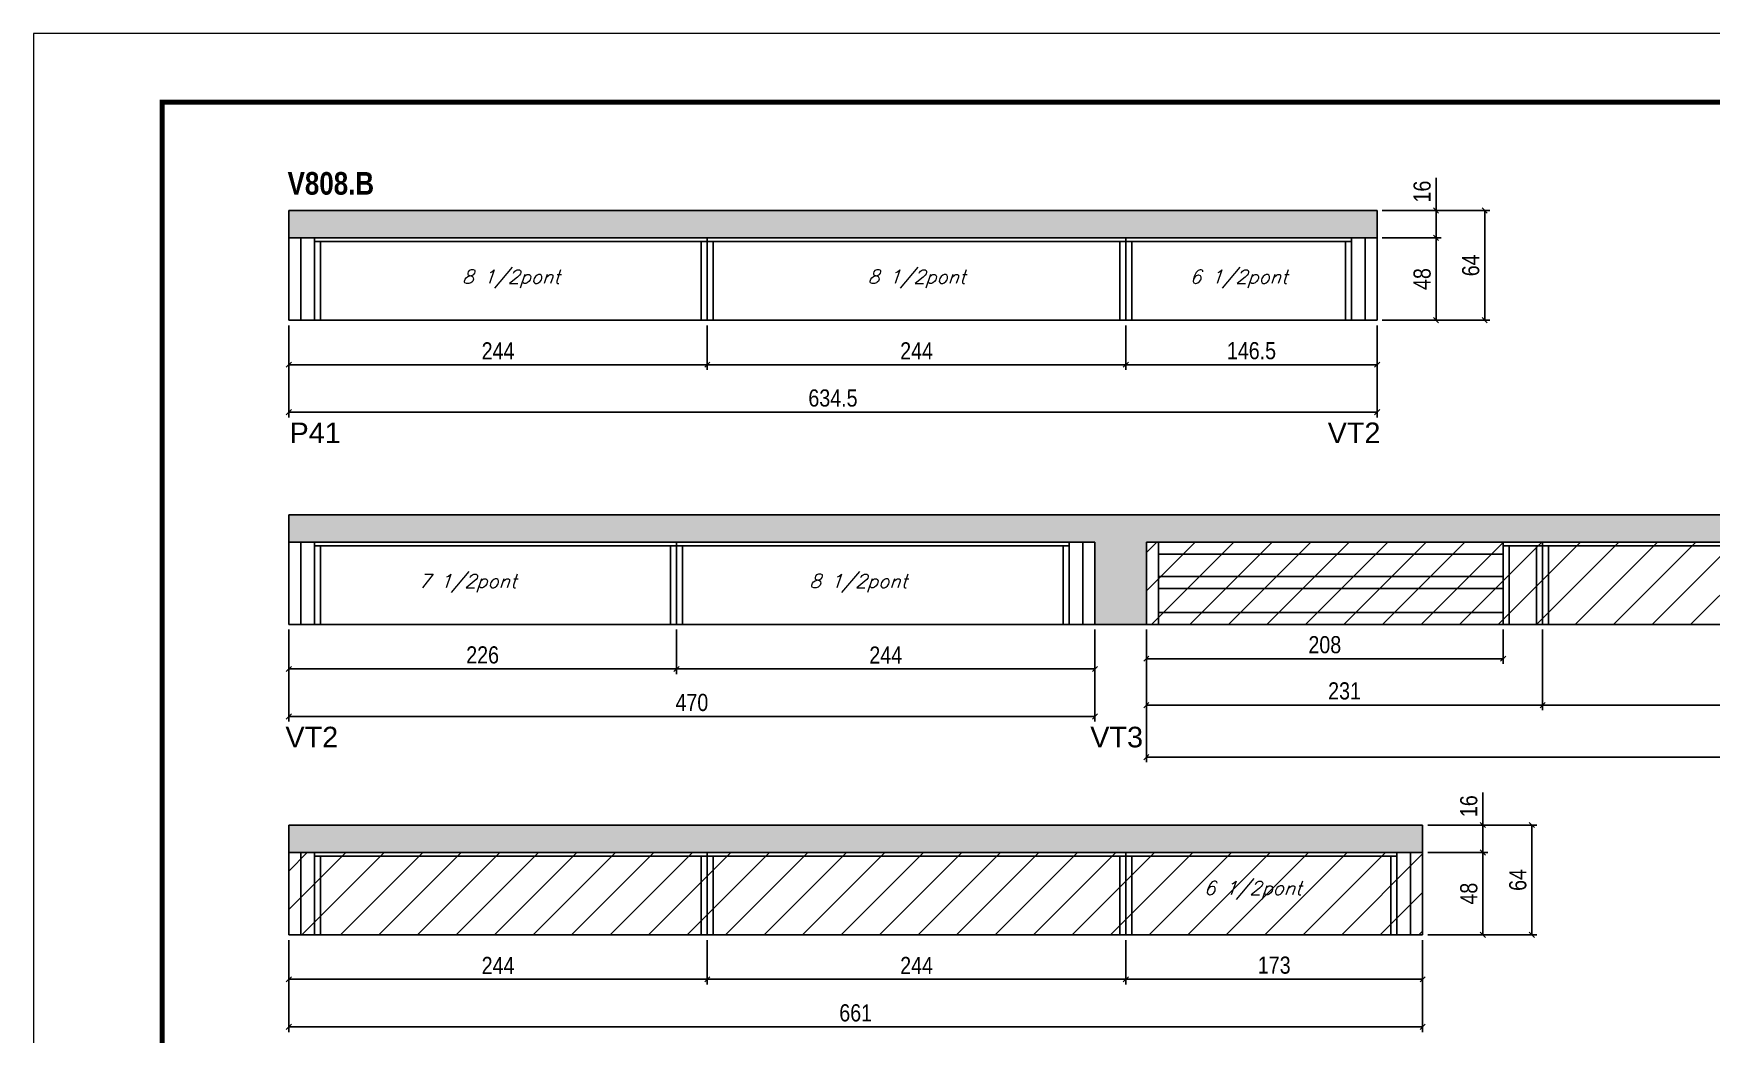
# Model space of a CAD drawing. Extents: x 3309 to 9590, y -2522 to 14608.
# Drawn here: x 3309 to 4288, y 10579 to 11162 of the extents above; entities that cross this region are included whole.
import ezdxf

# ---------------------------------------------------------------- set-up
doc = ezdxf.new("R2010")
doc.units = 0
doc.linetypes.add('DASHED', pattern=[0.75, 0.5, -0.25])
for name, color, linetype in [('5', 5, 'Continuous'), ('COTA', 241, 'Continuous'), ('NOMENCLATURA', 7, 'Continuous'), ('Painéis', 200, 'Continuous'), ('SARR_2.2x7', 40, 'Continuous'), ('SARR_3.5x7', 81, 'Continuous'), ('texto', 7, 'Continuous')]:
    doc.layers.add(name, color=color, linetype=linetype)
for name, color, linetype, lineweight in [('Folhas', 255, 'Continuous', 9), ('Hachura', 251, 'Continuous', 9), ('SARRAFO DE PRESSAO', 251, 'DASHED', 9)]:
    doc.layers.add(name, color=color, linetype=linetype, lineweight=lineweight)
doc.styles.add('COTA TECNICA', font='techl___.ttf', dxfattribs={"height": 10})
doc.styles.add('Romans', font='romans.shx')
doc.styles.get("Standard").update_dxf_attribs({"font": 'arial.ttf'})
doc.styles.add('TECNICA', font='techb___.ttf', dxfattribs={"height": 10})
doc.dimstyles.new('PAINEL', dxfattribs={"dimtxt": 10, "dimasz": 3, "dimexe": 3, "dimexo": 3, "dimgap": 3, "dimtad": 1, "dimdec": 1, "dimzin": 12, "dimdsep": 46, "dimtxsty": 'COTA TECNICA', "dimblk1": 'OBLIQUE', "dimblk2": 'OBLIQUE', "dimsah": 1, "dimcen": 0.9, "dimclrd": 4, "dimclre": 4, "dimclrt": 240, "dimadec": 1, "dimazin": 3, "dimtfac": 1, "dimtdec": 1, "dimtmove": 0, "dimatfit": 3, "dimfxl": 1, "dimtolj": 1, "dimtzin": 12, "dimarcsym": 0})

# ---------------------------------------------------------------- blocks, each defined once
blk = doc.blocks.new('9999999999')
at = {"layer": 'Folhas'}
blk.add_lwpolyline([(98138.98, 34190.21), (99623.98, 34190.21), (99623.98, 35240.21), (98138.98, 35240.21)], close=True, dxfattribs=at)
at = {"layer": 'Folhas', "color": 30, "const_width": 3}
blk.add_lwpolyline([(98213.98, 34230.21), (99583.98, 34230.21), (99583.98, 35200.21), (98213.98, 35200.21)], close=True, dxfattribs=at)
blk = doc.blocks.new('_Oblique')
at = {"color": 0, "linetype": 'ByBlock', "lineweight": -2}
blk.add_line((-0.5, -0.5), (0.5, 0.5), dxfattribs=at)
blk = doc.blocks.new('*D1680')
at = {"layer": 'COTA', "color": 4, "linetype": 'ByBlock', "lineweight": -2, "transparency": 16777216}
for p, q in [((3458.17, 10992.04), (3458.17, 10966.12)), ((3702.17, 10992.04), (3702.17, 10966.12)), ((3702.17, 10969.12), (3458.17, 10969.12))]:
    blk.add_line(p, q, dxfattribs=at)
at = {"layer": 'Defpoints', "color": 0, "linetype": 'ByBlock', "transparency": 16777216}
for p in [(3458.17, 10995.04), (3702.17, 10995.04), (3458.17, 10969.12)]:
    blk.add_point(p, dxfattribs=at)
at = {"layer": 'COTA', "color": 4, "linetype": 'ByBlock', "lineweight": -2, "transparency": 16777216, "xscale": 3, "yscale": 3, "zscale": 3, "rotation": 180}
blk.add_blockref('_Oblique', (3458.17, 10969.12), dxfattribs=at)
at = {"layer": 'COTA', "color": 4, "linetype": 'ByBlock', "lineweight": -2, "transparency": 16777216, "xscale": 3, "yscale": 3, "zscale": 3}
blk.add_blockref('_Oblique', (3702.17, 10969.12), dxfattribs=at)
at = {"layer": 'COTA', "color": 240, "linetype": 'ByBlock', "transparency": 16777216, "insert": (3580.17, 10977.19), "char_height": 10, "attachment_point": 5, "style": 'COTA TECNICA'}
blk.add_mtext('\\A1;244', dxfattribs=at)
blk = doc.blocks.new('*D1685')
at = {"layer": 'COTA', "color": 4, "linetype": 'ByBlock', "lineweight": -2, "transparency": 16777216}
for p, q in [((3458.17, 10992.04), (3458.17, 10938.41)), ((4092.67, 10992.04), (4092.67, 10938.41)), ((4092.67, 10941.41), (3458.17, 10941.41))]:
    blk.add_line(p, q, dxfattribs=at)
at = {"layer": 'Defpoints', "color": 0, "linetype": 'ByBlock', "transparency": 16777216}
for p in [(3458.17, 10995.04), (4092.67, 10995.04), (3458.17, 10941.41)]:
    blk.add_point(p, dxfattribs=at)
at = {"layer": 'COTA', "color": 4, "linetype": 'ByBlock', "lineweight": -2, "transparency": 16777216, "xscale": 3, "yscale": 3, "zscale": 3, "rotation": 180}
blk.add_blockref('_Oblique', (3458.17, 10941.41), dxfattribs=at)
at = {"layer": 'COTA', "color": 4, "linetype": 'ByBlock', "lineweight": -2, "transparency": 16777216, "xscale": 3, "yscale": 3, "zscale": 3}
blk.add_blockref('_Oblique', (4092.67, 10941.41), dxfattribs=at)
at = {"layer": 'COTA', "color": 240, "linetype": 'ByBlock', "transparency": 16777216, "insert": (3775.42, 10949.63), "char_height": 10, "attachment_point": 5, "style": 'COTA TECNICA'}
blk.add_mtext('\\A1;634.5', dxfattribs=at)
blk = doc.blocks.new('*D1681')
at = {"layer": 'COTA', "color": 4, "lineweight": -2, "transparency": 16777216}
for p, q in [((3702.17, 10992.04), (3702.17, 10966.12)), ((3946.17, 10992.04), (3946.17, 10966.12)), ((3702.17, 10969.12), (3946.17, 10969.12))]:
    blk.add_line(p, q, dxfattribs=at)
at = {"layer": 'Defpoints', "color": 0, "transparency": 16777216}
for p in [(3702.17, 10995.04, 0), (3946.17, 10995.04, 0), (3946.17, 10969.12)]:
    blk.add_point(p, dxfattribs=at)
at = {"layer": 'COTA', "color": 4, "lineweight": -2, "transparency": 16777216, "xscale": 3, "yscale": 3, "zscale": 3, "rotation": 180}
blk.add_blockref('_Oblique', (3702.17, 10969.12), dxfattribs=at)
at = {"layer": 'COTA', "color": 4, "lineweight": -2, "transparency": 16777216, "xscale": 3, "yscale": 3, "zscale": 3}
blk.add_blockref('_Oblique', (3946.17, 10969.12), dxfattribs=at)
at = {"layer": 'COTA', "color": 240, "transparency": 16777216, "insert": (3824.17, 10977.19), "char_height": 10, "attachment_point": 5, "style": 'COTA TECNICA'}
blk.add_mtext('\\A1;244', dxfattribs=at)
blk = doc.blocks.new('*D1682')
at = {"layer": 'COTA', "color": 4, "lineweight": -2, "transparency": 16777216}
for p, q in [((4095.67, 11059.04), (4158.39, 11059.04)), ((4155.39, 11059.04), (4155.39, 10995.04)), ((4095.67, 10995.04), (4158.39, 10995.04))]:
    blk.add_line(p, q, dxfattribs=at)
at = {"layer": 'Defpoints', "color": 0, "transparency": 16777216}
for p in [(4092.67, 11059.04, 0), (4092.67, 10995.04, 0), (4155.39, 10995.04)]:
    blk.add_point(p, dxfattribs=at)
at = {"layer": 'COTA', "color": 4, "lineweight": -2, "transparency": 16777216, "xscale": 3, "yscale": 3, "zscale": 3}
for p, rotation in [((4155.39, 11059.04), 90), ((4155.39, 10995.04), 270)]:
    blk.add_blockref('_Oblique', p, dxfattribs=dict(at, rotation=rotation))
at = {"layer": 'COTA', "color": 240, "transparency": 16777216, "insert": (4147.29, 11027.04), "char_height": 10, "attachment_point": 5, "rotation": 90, "style": 'COTA TECNICA'}
blk.add_mtext('\\A1;64', dxfattribs=at)
blk = doc.blocks.new('*D1686')
at = {"layer": 'COTA', "color": 4, "lineweight": -2, "transparency": 16777216}
for p, q in [((3946.17, 10992.04), (3946.17, 10966.12)), ((4092.67, 10992.04), (4092.67, 10966.12)), ((3946.17, 10969.12), (4092.67, 10969.12))]:
    blk.add_line(p, q, dxfattribs=at)
at = {"layer": 'Defpoints', "color": 0, "transparency": 16777216}
for p in [(3946.17, 10995.04, 0), (4092.67, 10995.04, 0), (4092.67, 10969.12)]:
    blk.add_point(p, dxfattribs=at)
at = {"layer": 'COTA', "color": 4, "lineweight": -2, "transparency": 16777216, "xscale": 3, "yscale": 3, "zscale": 3, "rotation": 180}
blk.add_blockref('_Oblique', (3946.17, 10969.12), dxfattribs=at)
at = {"layer": 'COTA', "color": 4, "lineweight": -2, "transparency": 16777216, "xscale": 3, "yscale": 3, "zscale": 3}
blk.add_blockref('_Oblique', (4092.67, 10969.12), dxfattribs=at)
at = {"layer": 'COTA', "color": 240, "transparency": 16777216, "insert": (4019.42, 10977.23), "char_height": 10, "attachment_point": 5, "style": 'COTA TECNICA'}
blk.add_mtext('\\A1;146.5', dxfattribs=at)
blk = doc.blocks.new('*D1687')
at = {"layer": 'COTA', "color": 4, "lineweight": -2, "transparency": 16777216}
for p, q in [((4095.67, 11043.04), (4130.03, 11043.04)), ((4127.03, 11043.04), (4127.03, 10995.04)), ((4095.67, 10995.04), (4130.03, 10995.04))]:
    blk.add_line(p, q, dxfattribs=at)
at = {"layer": 'Defpoints', "color": 0, "transparency": 16777216}
for p in [(4092.67, 11043.04, 0), (4092.67, 10995.04, 0), (4127.03, 10995.04)]:
    blk.add_point(p, dxfattribs=at)
at = {"layer": 'COTA', "color": 4, "lineweight": -2, "transparency": 16777216, "xscale": 3, "yscale": 3, "zscale": 3}
for p, rotation in [((4127.03, 11043.04), 90), ((4127.03, 10995.04), 270)]:
    blk.add_blockref('_Oblique', p, dxfattribs=dict(at, rotation=rotation))
at = {"layer": 'COTA', "color": 240, "transparency": 16777216, "insert": (4118.94, 11019.04), "char_height": 10, "attachment_point": 5, "rotation": 90, "style": 'COTA TECNICA'}
blk.add_mtext('\\A1;48', dxfattribs=at)
blk = doc.blocks.new('*D1688')
at = {"layer": 'COTA', "color": 4, "lineweight": -2, "transparency": 16777216}
for p, q in [((4127.03, 11059.04), (4127.03, 11078.05)), ((4095.67, 11059.04), (4130.03, 11059.04)), ((4127.03, 11043.04), (4127.03, 11059.04)), ((4095.67, 11043.04), (4130.03, 11043.04))]:
    blk.add_line(p, q, dxfattribs=at)
at = {"layer": 'Defpoints', "color": 0, "transparency": 16777216}
for p in [(4092.67, 11059.04, 0), (4127.03, 11059.04), (4092.67, 11043.04, 0)]:
    blk.add_point(p, dxfattribs=at)
at = {"layer": 'COTA', "color": 4, "lineweight": -2, "transparency": 16777216, "xscale": 3, "yscale": 3, "zscale": 3}
for p, rotation in [((4127.03, 11059.04), 90), ((4127.03, 11043.04), 270)]:
    blk.add_blockref('_Oblique', p, dxfattribs=dict(at, rotation=rotation))
at = {"layer": 'COTA', "color": 240, "transparency": 16777216, "insert": (4118.93, 11070.04), "char_height": 10, "attachment_point": 5, "rotation": 90, "style": 'COTA TECNICA'}
blk.add_mtext('\\A1;16', dxfattribs=at)
blk = doc.blocks.new('*D1684')
at = {"layer": 'COTA', "color": 4, "linetype": 'ByBlock', "lineweight": -2, "transparency": 16777216}
for p, q in [((3458.17, 10814.7), (3458.17, 10788.79)), ((3684.17, 10814.7), (3684.17, 10788.79)), ((3684.17, 10791.79), (3458.17, 10791.79))]:
    blk.add_line(p, q, dxfattribs=at)
at = {"layer": 'Defpoints', "color": 0, "linetype": 'ByBlock', "transparency": 16777216}
for p in [(3458.17, 10817.7), (3684.17, 10817.7), (3458.17, 10791.79)]:
    blk.add_point(p, dxfattribs=at)
at = {"layer": 'COTA', "color": 4, "linetype": 'ByBlock', "lineweight": -2, "transparency": 16777216, "xscale": 3, "yscale": 3, "zscale": 3, "rotation": 180}
blk.add_blockref('_Oblique', (3458.17, 10791.79), dxfattribs=at)
at = {"layer": 'COTA', "color": 4, "linetype": 'ByBlock', "lineweight": -2, "transparency": 16777216, "xscale": 3, "yscale": 3, "zscale": 3}
blk.add_blockref('_Oblique', (3684.17, 10791.79), dxfattribs=at)
at = {"layer": 'COTA', "color": 240, "linetype": 'ByBlock', "transparency": 16777216, "insert": (3571.17, 10799.89), "char_height": 10, "attachment_point": 5, "style": 'COTA TECNICA'}
blk.add_mtext('\\A1;226', dxfattribs=at)
blk = doc.blocks.new('*D1689')
at = {"layer": 'COTA', "color": 4, "linetype": 'ByBlock', "lineweight": -2, "transparency": 16777216}
for p, q in [((3458.17, 10814.7), (3458.17, 10761.08)), ((3928.17, 10814.7), (3928.17, 10761.08)), ((3928.17, 10764.08), (3458.17, 10764.08))]:
    blk.add_line(p, q, dxfattribs=at)
at = {"layer": 'Defpoints', "color": 0, "linetype": 'ByBlock', "transparency": 16777216}
for p in [(3458.17, 10817.7), (3928.17, 10817.7), (3458.17, 10764.08)]:
    blk.add_point(p, dxfattribs=at)
at = {"layer": 'COTA', "color": 4, "linetype": 'ByBlock', "lineweight": -2, "transparency": 16777216, "xscale": 3, "yscale": 3, "zscale": 3, "rotation": 180}
blk.add_blockref('_Oblique', (3458.17, 10764.08), dxfattribs=at)
at = {"layer": 'COTA', "color": 4, "linetype": 'ByBlock', "lineweight": -2, "transparency": 16777216, "xscale": 3, "yscale": 3, "zscale": 3}
blk.add_blockref('_Oblique', (3928.17, 10764.08), dxfattribs=at)
at = {"layer": 'COTA', "color": 240, "linetype": 'ByBlock', "transparency": 16777216, "insert": (3693.17, 10772.18), "char_height": 10, "attachment_point": 5, "style": 'COTA TECNICA'}
blk.add_mtext('\\A1;470', dxfattribs=at)
blk = doc.blocks.new('*D1683')
at = {"layer": 'COTA', "color": 4, "lineweight": -2, "transparency": 16777216}
for p, q in [((3684.17, 10814.7), (3684.17, 10788.79)), ((3928.17, 10814.7), (3928.17, 10788.79)), ((3684.17, 10791.79), (3928.17, 10791.79))]:
    blk.add_line(p, q, dxfattribs=at)
at = {"layer": 'Defpoints', "color": 0, "transparency": 16777216}
for p in [(3684.17, 10817.7, 0), (3928.17, 10817.7, 0), (3928.17, 10791.79)]:
    blk.add_point(p, dxfattribs=at)
at = {"layer": 'COTA', "color": 4, "lineweight": -2, "transparency": 16777216, "xscale": 3, "yscale": 3, "zscale": 3, "rotation": 180}
blk.add_blockref('_Oblique', (3684.17, 10791.79), dxfattribs=at)
at = {"layer": 'COTA', "color": 4, "lineweight": -2, "transparency": 16777216, "xscale": 3, "yscale": 3, "zscale": 3}
blk.add_blockref('_Oblique', (3928.17, 10791.79), dxfattribs=at)
at = {"layer": 'COTA', "color": 240, "transparency": 16777216, "insert": (3806.17, 10799.86), "char_height": 10, "attachment_point": 5, "style": 'COTA TECNICA'}
blk.add_mtext('\\A1;244', dxfattribs=at)
blk = doc.blocks.new('*D1692')
at = {"layer": 'COTA', "color": 4, "lineweight": -2, "transparency": 16777216}
for p, q in [((3958.17, 10814.7), (3958.17, 10767.7)), ((4189.17, 10814.7), (4189.17, 10767.7)), ((3958.17, 10770.7), (4189.17, 10770.7))]:
    blk.add_line(p, q, dxfattribs=at)
at = {"layer": 'Defpoints', "color": 0, "transparency": 16777216}
for p in [(3958.17, 10817.7), (4189.17, 10817.7), (4189.17, 10770.7)]:
    blk.add_point(p, dxfattribs=at)
at = {"layer": 'COTA', "color": 4, "lineweight": -2, "transparency": 16777216, "xscale": 3, "yscale": 3, "zscale": 3, "rotation": 180}
blk.add_blockref('_Oblique', (3958.17, 10770.7), dxfattribs=at)
at = {"layer": 'COTA', "color": 4, "lineweight": -2, "transparency": 16777216, "xscale": 3, "yscale": 3, "zscale": 3}
blk.add_blockref('_Oblique', (4189.17, 10770.7), dxfattribs=at)
at = {"layer": 'COTA', "color": 240, "transparency": 16777216, "insert": (4073.67, 10778.92), "char_height": 10, "attachment_point": 5, "style": 'COTA TECNICA'}
blk.add_mtext('\\A1;231', dxfattribs=at)
blk = doc.blocks.new('*D1693')
at = {"layer": 'COTA', "color": 4, "lineweight": -2, "transparency": 16777216}
for p, q in [((4189.17, 10814.7), (4189.17, 10767.7)), ((4433.17, 10814.7), (4433.17, 10767.7)), ((4189.17, 10770.7), (4433.17, 10770.7))]:
    blk.add_line(p, q, dxfattribs=at)
at = {"layer": 'Defpoints', "color": 0, "transparency": 16777216}
for p in [(4189.17, 10817.7), (4433.17, 10817.7), (4433.17, 10770.7)]:
    blk.add_point(p, dxfattribs=at)
at = {"layer": 'COTA', "color": 4, "lineweight": -2, "transparency": 16777216, "xscale": 3, "yscale": 3, "zscale": 3, "rotation": 180}
blk.add_blockref('_Oblique', (4189.17, 10770.7), dxfattribs=at)
at = {"layer": 'COTA', "color": 4, "lineweight": -2, "transparency": 16777216, "xscale": 3, "yscale": 3, "zscale": 3}
blk.add_blockref('_Oblique', (4433.17, 10770.7), dxfattribs=at)
at = {"layer": 'COTA', "color": 240, "transparency": 16777216, "insert": (4311.17, 10778.78), "char_height": 10, "attachment_point": 5, "style": 'COTA TECNICA'}
blk.add_mtext('\\A1;244', dxfattribs=at)
blk = doc.blocks.new('*D1696')
at = {"layer": 'COTA', "color": 4, "lineweight": -2, "transparency": 16777216}
for p, q in [((3958.17, 10814.7), (3958.17, 10794.73)), ((4166.17, 10814.7), (4166.17, 10794.73)), ((3958.17, 10797.73), (4166.17, 10797.73))]:
    blk.add_line(p, q, dxfattribs=at)
at = {"layer": 'Defpoints', "color": 0, "transparency": 16777216}
for p in [(3958.17, 10817.7), (4166.17, 10817.7), (4166.17, 10797.73)]:
    blk.add_point(p, dxfattribs=at)
at = {"layer": 'COTA', "color": 4, "lineweight": -2, "transparency": 16777216, "xscale": 3, "yscale": 3, "zscale": 3, "rotation": 180}
blk.add_blockref('_Oblique', (3958.17, 10797.73), dxfattribs=at)
at = {"layer": 'COTA', "color": 4, "lineweight": -2, "transparency": 16777216, "xscale": 3, "yscale": 3, "zscale": 3}
blk.add_blockref('_Oblique', (4166.17, 10797.73), dxfattribs=at)
at = {"layer": 'COTA', "color": 240, "transparency": 16777216, "insert": (4062.17, 10805.85), "char_height": 10, "attachment_point": 5, "style": 'COTA TECNICA'}
blk.add_mtext('\\A1;208', dxfattribs=at)
blk = doc.blocks.new('*D1691')
at = {"layer": 'COTA', "color": 4, "lineweight": -2, "transparency": 16777216}
for p, q in [((3958.17, 10814.7), (3958.17, 10737.39)), ((4677.17, 10814.7), (4677.17, 10737.39)), ((3958.17, 10740.39), (4677.17, 10740.39))]:
    blk.add_line(p, q, dxfattribs=at)
at = {"layer": 'Defpoints', "color": 0, "transparency": 16777216}
for p in [(3958.17, 10817.7), (4677.17, 10817.7), (4677.17, 10740.39)]:
    blk.add_point(p, dxfattribs=at)
at = {"layer": 'COTA', "color": 4, "lineweight": -2, "transparency": 16777216, "xscale": 3, "yscale": 3, "zscale": 3, "rotation": 180}
blk.add_blockref('_Oblique', (3958.17, 10740.39), dxfattribs=at)
at = {"layer": 'COTA', "color": 4, "lineweight": -2, "transparency": 16777216, "xscale": 3, "yscale": 3, "zscale": 3}
blk.add_blockref('_Oblique', (4677.17, 10740.39), dxfattribs=at)
at = {"layer": 'COTA', "color": 240, "transparency": 16777216, "insert": (4317.67, 10748.49), "char_height": 10, "attachment_point": 5, "style": 'COTA TECNICA'}
blk.add_mtext('\\A1;719', dxfattribs=at)
blk = doc.blocks.new('*D1697')
at = {"layer": 'COTA', "color": 4, "linetype": 'ByBlock', "lineweight": -2, "transparency": 16777216}
for p, q in [((3702.17, 10633.77), (3702.17, 10607.85)), ((3946.17, 10633.77), (3946.17, 10607.85)), ((3946.17, 10610.85), (3702.17, 10610.85))]:
    blk.add_line(p, q, dxfattribs=at)
at = {"layer": 'Defpoints', "color": 0, "linetype": 'ByBlock', "transparency": 16777216}
for p in [(3702.17, 10636.77), (3946.17, 10636.77), (3702.17, 10610.85)]:
    blk.add_point(p, dxfattribs=at)
at = {"layer": 'COTA', "color": 4, "linetype": 'ByBlock', "lineweight": -2, "transparency": 16777216, "xscale": 3, "yscale": 3, "zscale": 3, "rotation": 180}
blk.add_blockref('_Oblique', (3702.17, 10610.85), dxfattribs=at)
at = {"layer": 'COTA', "color": 4, "linetype": 'ByBlock', "lineweight": -2, "transparency": 16777216, "xscale": 3, "yscale": 3, "zscale": 3}
blk.add_blockref('_Oblique', (3946.17, 10610.85), dxfattribs=at)
at = {"layer": 'COTA', "color": 240, "linetype": 'ByBlock', "transparency": 16777216, "insert": (3824.17, 10618.93), "char_height": 10, "attachment_point": 5, "style": 'COTA TECNICA'}
blk.add_mtext('\\A1;244', dxfattribs=at)
blk = doc.blocks.new('*D1698')
at = {"layer": 'COTA', "color": 4, "linetype": 'ByBlock', "lineweight": -2, "transparency": 16777216}
for p, q in [((3458.17, 10633.77), (3458.17, 10607.85)), ((3702.17, 10633.77), (3702.17, 10607.85)), ((3702.17, 10610.85), (3458.17, 10610.85))]:
    blk.add_line(p, q, dxfattribs=at)
at = {"layer": 'Defpoints', "color": 0, "linetype": 'ByBlock', "transparency": 16777216}
for p in [(3458.17, 10636.77), (3702.17, 10636.77), (3458.17, 10610.85)]:
    blk.add_point(p, dxfattribs=at)
at = {"layer": 'COTA', "color": 4, "linetype": 'ByBlock', "lineweight": -2, "transparency": 16777216, "xscale": 3, "yscale": 3, "zscale": 3, "rotation": 180}
blk.add_blockref('_Oblique', (3458.17, 10610.85), dxfattribs=at)
at = {"layer": 'COTA', "color": 4, "linetype": 'ByBlock', "lineweight": -2, "transparency": 16777216, "xscale": 3, "yscale": 3, "zscale": 3}
blk.add_blockref('_Oblique', (3702.17, 10610.85), dxfattribs=at)
at = {"layer": 'COTA', "color": 240, "linetype": 'ByBlock', "transparency": 16777216, "insert": (3580.17, 10618.93), "char_height": 10, "attachment_point": 5, "style": 'COTA TECNICA'}
blk.add_mtext('\\A1;244', dxfattribs=at)
blk = doc.blocks.new('*D1703')
at = {"layer": 'COTA', "color": 4, "linetype": 'ByBlock', "lineweight": -2, "transparency": 16777216}
for p, q in [((3458.17, 10633.77), (3458.17, 10580.14)), ((4119.17, 10633.77), (4119.17, 10580.14)), ((4119.17, 10583.14), (3458.17, 10583.14))]:
    blk.add_line(p, q, dxfattribs=at)
at = {"layer": 'Defpoints', "color": 0, "linetype": 'ByBlock', "transparency": 16777216}
for p in [(3458.17, 10636.77), (4119.17, 10636.77), (3458.17, 10583.14)]:
    blk.add_point(p, dxfattribs=at)
at = {"layer": 'COTA', "color": 4, "linetype": 'ByBlock', "lineweight": -2, "transparency": 16777216, "xscale": 3, "yscale": 3, "zscale": 3, "rotation": 180}
blk.add_blockref('_Oblique', (3458.17, 10583.14), dxfattribs=at)
at = {"layer": 'COTA', "color": 4, "linetype": 'ByBlock', "lineweight": -2, "transparency": 16777216, "xscale": 3, "yscale": 3, "zscale": 3}
blk.add_blockref('_Oblique', (4119.17, 10583.14), dxfattribs=at)
at = {"layer": 'COTA', "color": 240, "linetype": 'ByBlock', "transparency": 16777216, "insert": (3788.67, 10591.25), "char_height": 10, "attachment_point": 5, "style": 'COTA TECNICA'}
blk.add_mtext('\\A1;661', dxfattribs=at)
blk = doc.blocks.new('*D1704')
at = {"layer": 'COTA', "color": 4, "lineweight": -2, "transparency": 16777216}
for p, q in [((3946.17, 10633.77), (3946.17, 10607.85)), ((4119.17, 10633.77), (4119.17, 10607.85)), ((3946.17, 10610.85), (4119.17, 10610.85))]:
    blk.add_line(p, q, dxfattribs=at)
at = {"layer": 'Defpoints', "color": 0, "transparency": 16777216}
for p in [(3946.17, 10636.77, 0), (4119.17, 10636.77, 0), (4119.17, 10610.85)]:
    blk.add_point(p, dxfattribs=at)
at = {"layer": 'COTA', "color": 4, "lineweight": -2, "transparency": 16777216, "xscale": 3, "yscale": 3, "zscale": 3, "rotation": 180}
blk.add_blockref('_Oblique', (3946.17, 10610.85), dxfattribs=at)
at = {"layer": 'COTA', "color": 4, "lineweight": -2, "transparency": 16777216, "xscale": 3, "yscale": 3, "zscale": 3}
blk.add_blockref('_Oblique', (4119.17, 10610.85), dxfattribs=at)
at = {"layer": 'COTA', "color": 240, "transparency": 16777216, "insert": (4032.67, 10619.07), "char_height": 10, "attachment_point": 5, "style": 'COTA TECNICA'}
blk.add_mtext('\\A1;173', dxfattribs=at)
blk = doc.blocks.new('*D1699')
at = {"layer": 'COTA', "color": 4, "lineweight": -2, "transparency": 16777216}
for p, q in [((4122.17, 10684.77), (4157.26, 10684.77)), ((4154.26, 10684.77), (4154.26, 10636.77)), ((4122.17, 10636.77), (4157.26, 10636.77))]:
    blk.add_line(p, q, dxfattribs=at)
at = {"layer": 'Defpoints', "color": 0, "transparency": 16777216}
for p in [(4119.17, 10684.77, 0), (4119.17, 10636.77, 0), (4154.26, 10636.77)]:
    blk.add_point(p, dxfattribs=at)
at = {"layer": 'COTA', "color": 4, "lineweight": -2, "transparency": 16777216, "xscale": 3, "yscale": 3, "zscale": 3}
for p, rotation in [((4154.26, 10684.77), 90), ((4154.26, 10636.77), 270)]:
    blk.add_blockref('_Oblique', p, dxfattribs=dict(at, rotation=rotation))
at = {"layer": 'COTA', "color": 240, "transparency": 16777216, "insert": (4146.16, 10660.77), "char_height": 10, "attachment_point": 5, "rotation": 90, "style": 'COTA TECNICA'}
blk.add_mtext('\\A1;48', dxfattribs=at)
blk = doc.blocks.new('*D1700')
at = {"layer": 'COTA', "color": 4, "lineweight": -2, "transparency": 16777216}
for p, q in [((4154.26, 10700.77), (4154.26, 10719.78)), ((4122.17, 10700.77), (4157.26, 10700.77)), ((4154.26, 10684.77), (4154.26, 10700.77)), ((4122.17, 10684.77), (4157.26, 10684.77))]:
    blk.add_line(p, q, dxfattribs=at)
at = {"layer": 'Defpoints', "color": 0, "transparency": 16777216}
for p in [(4119.17, 10700.77, 0), (4154.26, 10700.77), (4119.17, 10684.77, 0)]:
    blk.add_point(p, dxfattribs=at)
at = {"layer": 'COTA', "color": 4, "lineweight": -2, "transparency": 16777216, "xscale": 3, "yscale": 3, "zscale": 3}
for p, rotation in [((4154.26, 10700.77), 90), ((4154.26, 10684.77), 270)]:
    blk.add_blockref('_Oblique', p, dxfattribs=dict(at, rotation=rotation))
at = {"layer": 'COTA', "color": 240, "transparency": 16777216, "insert": (4146.15, 10711.78), "char_height": 10, "attachment_point": 5, "rotation": 90, "style": 'COTA TECNICA'}
blk.add_mtext('\\A1;16', dxfattribs=at)
blk = doc.blocks.new('*D1701')
at = {"layer": 'COTA', "color": 4, "lineweight": -2, "transparency": 16777216}
for p, q in [((4122.17, 10700.77), (4185.84, 10700.77)), ((4182.84, 10636.77), (4182.84, 10700.77)), ((4122.17, 10636.77), (4185.84, 10636.77))]:
    blk.add_line(p, q, dxfattribs=at)
at = {"layer": 'Defpoints', "color": 0, "transparency": 16777216}
for p in [(4119.17, 10700.77, 0), (4182.84, 10700.77), (4119.17, 10636.77, 0)]:
    blk.add_point(p, dxfattribs=at)
at = {"layer": 'COTA', "color": 4, "lineweight": -2, "transparency": 16777216, "xscale": 3, "yscale": 3, "zscale": 3}
for p, rotation in [((4182.84, 10700.77), 90), ((4182.84, 10636.77), 270)]:
    blk.add_blockref('_Oblique', p, dxfattribs=dict(at, rotation=rotation))
at = {"layer": 'COTA', "color": 240, "transparency": 16777216, "insert": (4174.74, 10668.77), "char_height": 10, "attachment_point": 5, "rotation": 90, "style": 'COTA TECNICA'}
blk.add_mtext('\\A1;64', dxfattribs=at)

msp = doc.modelspace()

# ---------------------------------------------------------------- hatches: boundary and pattern name
at = {"layer": 'COTA'}
h = msp.add_hatch(dxfattribs=at)
h.set_pattern_fill('AR-CONC', color=256, scale=0.03)
h.set_pattern_definition([(50, (-3468.5676, -2220.9703), (5.4655401, -0.4781726), [0.5715, -6.2865]), (355, (-3468.5676, -2220.9703), (-1.0573026, 5.7317054), [0.4572, -5.0292175]), (100.451445, (-3468.112, -2221.01), (4.4082374, 5.2535326), [0.4857003, -5.3427073]), (46.1842, (-3468.5676, -2219.446), (8.1323712, -1.2612698), [0.85725, -9.42975]), (96.63556, (-3467.89, -2219.5514), (7.122124, 7.4227837), [0.7285507, -8.0140682]), (351.18415, (-3468.568, -2219.446), (7.122124, 7.4227837), [0.685799, -7.543792]), (21, (-3467.8056, -2219.8273), (4.5484317, -3.067956), [0.5715, -6.2865]), (326, (-3467.8056, -2219.8273), (1.8540609, 5.525639), [0.4572, -5.0292]), (71.451445, (-3467.4266, -2220.083), (6.4024926, 2.457683), [0.4857003, -5.3426981]), (37.5, (-3468.5676, -2220.9703), (0.0926581, 2.53665117), [0, -4.96824, 0, -5.1054, 0, -5.04825]), (7.5, (-3468.5676, -2220.9703), (2.00458988, 3.00541724), [0, -2.91084, 0, -4.85394, 0, -1.92405]), (327.5, (-3470.2669, -2220.9703), (4.06771786, -0.17186232), [0, -1.905, 0, -5.9436, 0, -7.8867]), (317.5, (-3471.029, -2220.9703), (4.44387544, 0.7627947), [0, -2.4765, 0, -3.94716, 0, -5.6007])])
h.paths.add_polyline_path([(4092.67, 11043.04), (4092.67, 11059.04), (3458.17, 11059.04), (3458.17, 11043.04)])
h = msp.add_hatch(dxfattribs=at)
h.set_pattern_fill('AR-CONC', color=256, scale=0.03)
h.set_pattern_definition([(50, (9.841, 0), (5.46554, -0.4781726), [0.5715, -6.2865]), (355, (9.841, 0), (-1.0573026, 5.7317054), [0.4572, -5.0292175]), (100.451445, (10.2964, -0.04), (4.4082374, 5.2535326), [0.4857003, -5.3427073]), (46.1842, (9.841, 1.524), (8.1323712, -1.26127), [0.85725, -9.42975]), (96.63556, (10.519, 1.419), (7.122124, 7.422784), [0.7285507, -8.014068]), (351.18415, (9.841, 1.524), (7.122124, 7.422784), [0.685799, -7.543792]), (21, (10.603, 1.143), (4.5484317, -3.067956), [0.5715, -6.2865]), (326, (10.603, 1.143), (1.8540609, 5.525639), [0.4572, -5.0292]), (71.451445, (10.982, 0.8873), (6.4024926, 2.457683), [0.4857003, -5.342698]), (37.5, (9.841, 0), (0.0926581, 2.53665117), [0, -4.96824, 0, -5.1054, 0, -5.04825]), (7.5, (9.841, 0), (2.0045899, 3.00541724), [0, -2.91084, 0, -4.85394, 0, -1.92405]), (327.5, (8.1417, 0), (4.06771786, -0.17186232), [0, -1.905, 0, -5.9436, 0, -7.8867]), (317.5, (7.3797, 0), (4.4438754, 0.7627947), [0, -2.4765, 0, -3.94716, 0, -5.6007])])
h.paths.add_polyline_path([(3928.17, 10817.7), (3958.17, 10817.7), (3958.17, 10865.7), (4677.17, 10865.7), (4677.17, 10881.7), (3458.17, 10881.7), (3458.17, 10865.7), (3928.17, 10865.7)])
h = msp.add_hatch(dxfattribs=at)
h.set_pattern_fill('AR-CONC', color=256, scale=0.03)
h.set_pattern_definition([(50, (-3522.789, -2509.6544), (5.4655401, -0.4781726), [0.5715, -6.2865]), (355, (-3522.789, -2509.6544), (-1.0573026, 5.7317054), [0.4572, -5.0292175]), (100.451445, (-3522.3334, -2509.694), (4.4082374, 5.2535326), [0.4857003, -5.3427073]), (46.1842, (-3522.789, -2508.1304), (8.1323712, -1.2612698), [0.85725, -9.42975]), (96.63556, (-3522.111, -2508.2355), (7.122124, 7.4227837), [0.7285507, -8.0140682]), (351.18415, (-3522.789, -2508.13), (7.122124, 7.4227837), [0.685799, -7.543792]), (21, (-3522.027, -2508.5114), (4.5484317, -3.067956), [0.5715, -6.2865]), (326, (-3522.027, -2508.5114), (1.8540609, 5.525639), [0.4572, -5.0292]), (71.451445, (-3521.648, -2508.767), (6.4024926, 2.457683), [0.4857003, -5.3426981]), (37.5, (-3522.7888, -2509.6544), (0.0926581, 2.53665117), [0, -4.96824, 0, -5.1054, 0, -5.04825]), (7.5, (-3522.7888, -2509.6544), (2.00458988, 3.00541724), [0, -2.91084, 0, -4.85394, 0, -1.92405]), (327.5, (-3524.488, -2509.6544), (4.06771786, -0.17186232), [0, -1.905, 0, -5.9436, 0, -7.8867]), (317.5, (-3525.25, -2509.6544), (4.4438754, 0.7627947), [0, -2.4765, 0, -3.94716, 0, -5.6007])])
h.paths.add_polyline_path([(3458.17, 10700.77), (3458.17, 10684.77), (4119.17, 10684.77), (4119.17, 10700.77)])
at = {"layer": 'Hachura', "linetype": 'ByBlock'}
h = msp.add_hatch(dxfattribs=at)
h.set_pattern_fill('ANSI31', color=256, scale=5)
h.set_pattern_definition([(45, (-9.159, 0), (-11.22532, 11.22532), [])])
h.paths.add_polyline_path([(3958.17, 10865.7), (3958.17, 10817.7), (4189.17, 10817.7), (4189.17, 10865.7)])
h.paths.add_polyline_path([(4433.17, 10817.7), (4433.17, 10865.7), (4189.17, 10865.7), (4189.17, 10817.7)])
h.paths.add_polyline_path([(4677.17, 10817.7), (4677.17, 10865.7), (4433.17, 10865.7), (4433.17, 10817.7)])
h.paths.add_polyline_path([(3946.17, 10684.77), (3946.17, 10636.77), (4119.17, 10636.77), (4119.17, 10684.77)])
h.paths.add_polyline_path([(3702.17, 10684.77), (3702.17, 10636.77), (3946.17, 10636.77), (3946.17, 10684.77)])
h.paths.add_polyline_path([(3702.17, 10636.77), (3702.17, 10684.77), (3458.17, 10684.77), (3458.17, 10636.77)])
h.paths.add_polyline_path([(3541.17, 10460.93), (3541.17, 10508.93), (3458.17, 10508.93), (3458.17, 10460.93)])
h.paths.add_polyline_path([(3785.17, 10460.93), (3785.17, 10508.93), (3541.17, 10508.93), (3541.17, 10460.93)])
h.paths.add_polyline_path([(4029.17, 10460.93), (4029.17, 10508.93), (3785.17, 10508.93), (3785.17, 10460.93)])
h.paths.add_polyline_path([(4029.17, 10508.93), (4029.17, 10460.93), (4273.17, 10460.93), (4273.17, 10508.93)])

# ---------------------------------------------------------------- linework, layer by layer
at = {"layer": 'COTA'}
for p, q in [((3458.17, 11043.04, 0), (3458.17, 11059.04, 0)), ((3458.17, 11059.04, 0), (4092.67, 11059.04, 0)), ((4092.67, 11043.04, 0), (4092.67, 11059.04, 0)), ((3458.17, 10865.7, 0), (3458.17, 10881.7, 0)), ((3458.17, 10881.7, 0), (4677.17, 10881.7, 0)), ((3928.17, 10817.7, 0), (3958.17, 10817.7, 0)), ((3458.17, 10684.77, 0), (3458.17, 10700.77, 0)), ((3458.17, 10700.77, 0), (4119.17, 10700.77, 0)), ((4119.17, 10700.77, 0), (4119.17, 10684.77, 0))]:
    msp.add_line(p, q, dxfattribs=at)
at = {"layer": 'Painéis', "linetype": 'ByBlock'}
for p, q in [((4092.67, 11043.04, 0), (3458.17, 11043.04, 0)), ((3458.17, 10995.04, 0), (3458.17, 11043.04, 0)), ((3702.17, 10995.04, 0), (3702.17, 11043.04, 0)), ((3946.17, 10995.04, 0), (3946.17, 11043.04, 0)), ((4092.67, 10995.04, 0), (4092.67, 11043.04, 0)), ((4092.67, 10995.04, 0), (3458.17, 10995.04, 0)), ((3928.17, 10865.7, 0), (3458.17, 10865.7, 0)), ((3458.17, 10817.7, 0), (3458.17, 10865.7, 0)), ((3684.17, 10817.7, 0), (3684.17, 10865.7, 0)), ((3928.17, 10817.7, 0), (3928.17, 10865.7, 0)), ((4677.17, 10865.7, 0), (3958.17, 10865.7, 0)), ((3958.17, 10817.7, 0), (3958.17, 10865.7, 0)), ((4189.17, 10817.7, 0), (4189.17, 10865.7, 0)), ((3928.17, 10817.7, 0), (3458.17, 10817.7, 0)), ((3958.17, 10817.7, 0), (4677.17, 10817.7, 0)), ((4119.17, 10684.77, 0), (3458.17, 10684.77, 0)), ((3458.17, 10636.77, 0), (3458.17, 10684.77, 0)), ((3702.17, 10636.77, 0), (3702.17, 10684.77, 0)), ((3946.17, 10636.77, 0), (3946.17, 10684.77, 0)), ((4119.17, 10636.77, 0), (4119.17, 10684.77, 0)), ((4119.17, 10636.77, 0), (3458.17, 10636.77, 0))]:
    msp.add_line(p, q, dxfattribs=at)
at = {"layer": 'SARR_2.2x7', "linetype": 'Continuous'}
for p, q in [((3465.17, 10995.04, 0), (3465.17, 11043.04, 0)), ((3702.17, 11040.84, 0), (3473.17, 11040.84, 0)), ((3946.17, 11040.84, 0), (3702.17, 11040.84, 0)), ((4077.67, 11040.84, 0), (3946.17, 11040.84, 0)), ((4085.67, 10995.04, 0), (4085.67, 11043.04, 0)), ((3465.17, 10817.7, 0), (3465.17, 10865.7, 0)), ((3684.17, 10863.5, 0), (3473.17, 10863.5, 0)), ((3913.17, 10863.5, 0), (3684.17, 10863.5, 0)), ((3921.17, 10817.7, 0), (3921.17, 10865.7, 0)), ((3965.17, 10817.7, 0), (3965.17, 10865.7, 0)), ((4166.17, 10858.7, 0), (3965.17, 10858.7, 0)), ((4166.17, 10863.5, 0), (4189.17, 10863.5, 0)), ((4433.17, 10863.5, 0), (4189.17, 10863.5, 0)), ((4166.17, 10845.68, 0), (3965.17, 10845.68, 0)), ((4166.17, 10838.68, 0), (3965.17, 10838.68, 0)), ((4166.17, 10824.7, 0), (3965.17, 10824.7, 0)), ((3465.17, 10636.77, 0), (3465.17, 10684.77, 0)), ((3702.17, 10682.57, 0), (3473.17, 10682.57, 0)), ((3946.17, 10682.57, 0), (3702.17, 10682.57, 0)), ((4104.17, 10682.57, 0), (3946.17, 10682.57, 0)), ((4112.17, 10636.77, 0), (4112.17, 10684.77, 0))]:
    msp.add_line(p, q, dxfattribs=at)
at = {"layer": 'SARR_3.5x7'}
for p, q in [((3473.17, 11043.04, 0), (3473.17, 10995.04, 0)), ((3476.67, 11040.84, 0), (3476.67, 10995.04, 0)), ((3698.67, 11040.84, 0), (3698.67, 10995.04, 0)), ((3705.67, 11040.84, 0), (3705.67, 10995.04, 0)), ((3942.67, 11040.84, 0), (3942.67, 10995.04, 0)), ((3949.67, 11040.84, 0), (3949.67, 10995.04, 0)), ((4074.17, 11040.84, 0), (4074.17, 10995.04, 0)), ((4077.67, 11043.04, 0), (4077.67, 10995.04, 0)), ((3473.17, 10865.7, 0), (3473.17, 10817.7, 0)), ((3476.67, 10863.5, 0), (3476.67, 10817.7, 0)), ((3680.67, 10863.5, 0), (3680.67, 10817.7, 0)), ((3687.67, 10863.5, 0), (3687.67, 10817.7, 0)), ((3909.67, 10863.5, 0), (3909.67, 10817.7, 0)), ((3913.17, 10865.7, 0), (3913.17, 10817.7, 0)), ((4166.17, 10817.7, 0), (4166.17, 10865.7, 0)), ((4169.67, 10863.5, 0), (4169.67, 10817.7, 0)), ((4185.67, 10863.5, 0), (4185.67, 10817.7, 0)), ((4192.67, 10863.5, 0), (4192.67, 10817.7, 0)), ((3473.17, 10684.77, 0), (3473.17, 10636.77, 0)), ((3476.67, 10682.57, 0), (3476.67, 10636.77, 0)), ((3698.67, 10682.57, 0), (3698.67, 10636.77, 0)), ((3705.67, 10682.57, 0), (3705.67, 10636.77, 0)), ((3942.67, 10682.57, 0), (3942.67, 10636.77, 0)), ((3949.67, 10682.57, 0), (3949.67, 10636.77, 0)), ((4100.67, 10682.57, 0), (4100.67, 10636.77, 0)), ((4104.17, 10684.77, 0), (4104.17, 10636.77, 0))]:
    msp.add_line(p, q, dxfattribs=at)

# ---------------------------------------------------------------- block references
at = {"layer": 'SARRAFO DE PRESSAO', "color": 6, "linetype": 'ByBlock'}
msp.add_blockref('9999999999', (-94829.61, -24078.07), dxfattribs=at)

# ---------------------------------------------------------------- texts
at = {"layer": '5', "linetype": 'Continuous'}
for s, p in [('P41', (3458.62, 10923.4, 0)), ('VT2', (4063.85, 10923.4, 0)), ('VT2', (3456.22, 10746.07, 0)), ('VT3', (3925.45, 10746.07, 0))]:
    msp.add_text(s, height=12, rotation=0.00004, dxfattribs=at).set_placement(p)
at = {"layer": 'NOMENCLATURA', "style": 'TECNICA'}
msp.add_text('V808.B', height=13.2, dxfattribs=at).set_placement((3457.46, 11068.22, 0))
at = {"layer": 'texto', "color": 2, "char_height": 8, "attachment_point": 5, "style": 'Romans'}
for s, insert in [('{\\Q19;\\C256;8 1/2pont}', (3587.67, 11019.04, 0)), ('{\\Q19;\\C256;8 1/2pont}', (3824.17, 11019.04, 0)), ('{\\Q19;\\C256;6 1/2pont}', (4011.92, 11019.04, 0)), ('{\\Q19;\\C256;7 1/2pont}', (3562.4, 10841.7, 0)), ('{\\Q19;\\C256;8 1/2pont}', (3790.15, 10841.7, 0)), ('{\\Q19;\\C256;6 1/2pont}', (4020.17, 10662.77, 0))]:
    msp.add_mtext(s, dxfattribs=dict(at, insert=insert))

# ---------------------------------------------------------------- dimensions: what is measured, and where the dimension line sits
at = {"layer": 'COTA'}
for base, p1, p2, picture, middle in [((4127.03, 11059.04), (4092.67, 11043.04, 0), (4092.67, 11059.04, 0), '*D1688', (4118.93, 11070.04)), ((4155.39, 10995.04), (4092.67, 11059.04, 0), (4092.67, 10995.04, 0), '*D1682', (4147.29, 11027.04)), ((4127.03, 10995.04), (4092.67, 11043.04, 0), (4092.67, 10995.04, 0), '*D1687', (4118.94, 11019.04)), ((4154.26, 10700.77, 0), (4119.17, 10684.77, 0), (4119.17, 10700.77, 0), '*D1700', (4146.15, 10711.78, 0)), ((4182.84, 10700.77, 0), (4119.17, 10636.77, 0), (4119.17, 10700.77, 0), '*D1701', (4174.74, 10668.77, 0)), ((4154.26, 10636.77, 0), (4119.17, 10684.77, 0), (4119.17, 10636.77, 0), '*D1699', (4146.16, 10660.77, 0))]:
    dim = msp.add_linear_dim(base=base, p1=p1, p2=p2, angle=90, dimstyle='PAINEL', dxfattribs=at)
    dim.commit()
    dim.dimension.update_dxf_attribs({"geometry": picture, "text_midpoint": middle})
at = {"layer": 'COTA', "linetype": 'ByBlock'}
for base, p1, p2, picture, middle in [((3458.17, 10969.12, 0), (3702.17, 10995.04, 0), (3458.17, 10995.04, 0), '*D1680', (3580.17, 10977.19, 0)), ((3458.17, 10791.79, 0), (3684.17, 10817.7, 0), (3458.17, 10817.7, 0), '*D1684', (3571.17, 10799.89, 0)), ((3458.17, 10610.85, 0), (3702.17, 10636.77, 0), (3458.17, 10636.77, 0), '*D1698', (3580.17, 10618.93, 0))]:
    dim = msp.add_linear_dim(base=base, p1=p1, p2=p2, angle=180, dimstyle='PAINEL', override={"dimtmove": 1}, dxfattribs=at)
    dim.commit()
    dim.dimension.update_dxf_attribs({"geometry": picture, "text_midpoint": middle})
for base, p1, p2, picture, middle in [((3458.17, 10941.41, 0), (4092.67, 10995.04, 0), (3458.17, 10995.04, 0), '*D1685', (3775.42, 10949.63, 0)), ((3458.17, 10764.08, 0), (3928.17, 10817.7, 0), (3458.17, 10817.7, 0), '*D1689', (3693.17, 10772.18, 0)), ((3458.17, 10583.14, 0), (4119.17, 10636.77, 0), (3458.17, 10636.77, 0), '*D1703', (3788.67, 10591.25, 0)), ((3702.17, 10610.85, 0), (3946.17, 10636.77, 0), (3702.17, 10636.77, 0), '*D1697', (3824.17, 10618.93, 0))]:
    dim = msp.add_linear_dim(base=base, p1=p1, p2=p2, angle=180, dimstyle='PAINEL', dxfattribs=at)
    dim.commit()
    dim.dimension.update_dxf_attribs({"geometry": picture, "text_midpoint": middle})
at = {"layer": 'COTA'}
for base, p1, p2, picture, middle in [((3946.17, 10969.12), (3702.17, 10995.04, 0), (3946.17, 10995.04, 0), '*D1681', (3824.17, 10977.19)), ((4092.67, 10969.12), (3946.17, 10995.04, 0), (4092.67, 10995.04, 0), '*D1686', (4019.42, 10977.23)), ((3928.17, 10791.79), (3684.17, 10817.7, 0), (3928.17, 10817.7, 0), '*D1683', (3806.17, 10799.86)), ((4166.17, 10797.73, 0), (3958.17, 10817.7, 0), (4166.17, 10817.7, 0), '*D1696', (4062.17, 10805.85, 0)), ((4677.17, 10740.39, 0), (3958.17, 10817.7, 0), (4677.17, 10817.7, 0), '*D1691', (4317.67, 10748.49, 0)), ((4433.17, 10770.7, 0), (4189.17, 10817.7, 0), (4433.17, 10817.7, 0), '*D1693', (4311.17, 10778.78, 0)), ((4119.17, 10610.85, 0), (3946.17, 10636.77, 0), (4119.17, 10636.77, 0), '*D1704', (4032.67, 10619.07, 0))]:
    dim = msp.add_linear_dim(base=base, p1=p1, p2=p2, dimstyle='PAINEL', dxfattribs=at)
    dim.commit()
    dim.dimension.update_dxf_attribs({"geometry": picture, "text_midpoint": middle})
dim = msp.add_linear_dim(base=(4189.17, 10770.7, 0), p1=(3958.17, 10817.7, 0), p2=(4189.17, 10817.7, 0), dimstyle='PAINEL', override={"dimtmove": 1}, dxfattribs=at)
dim.commit()
dim.dimension.update_dxf_attribs({"geometry": '*D1692', "text_midpoint": (4073.67, 10778.92, 0)})

doc.saveas('drawing.dxf')
